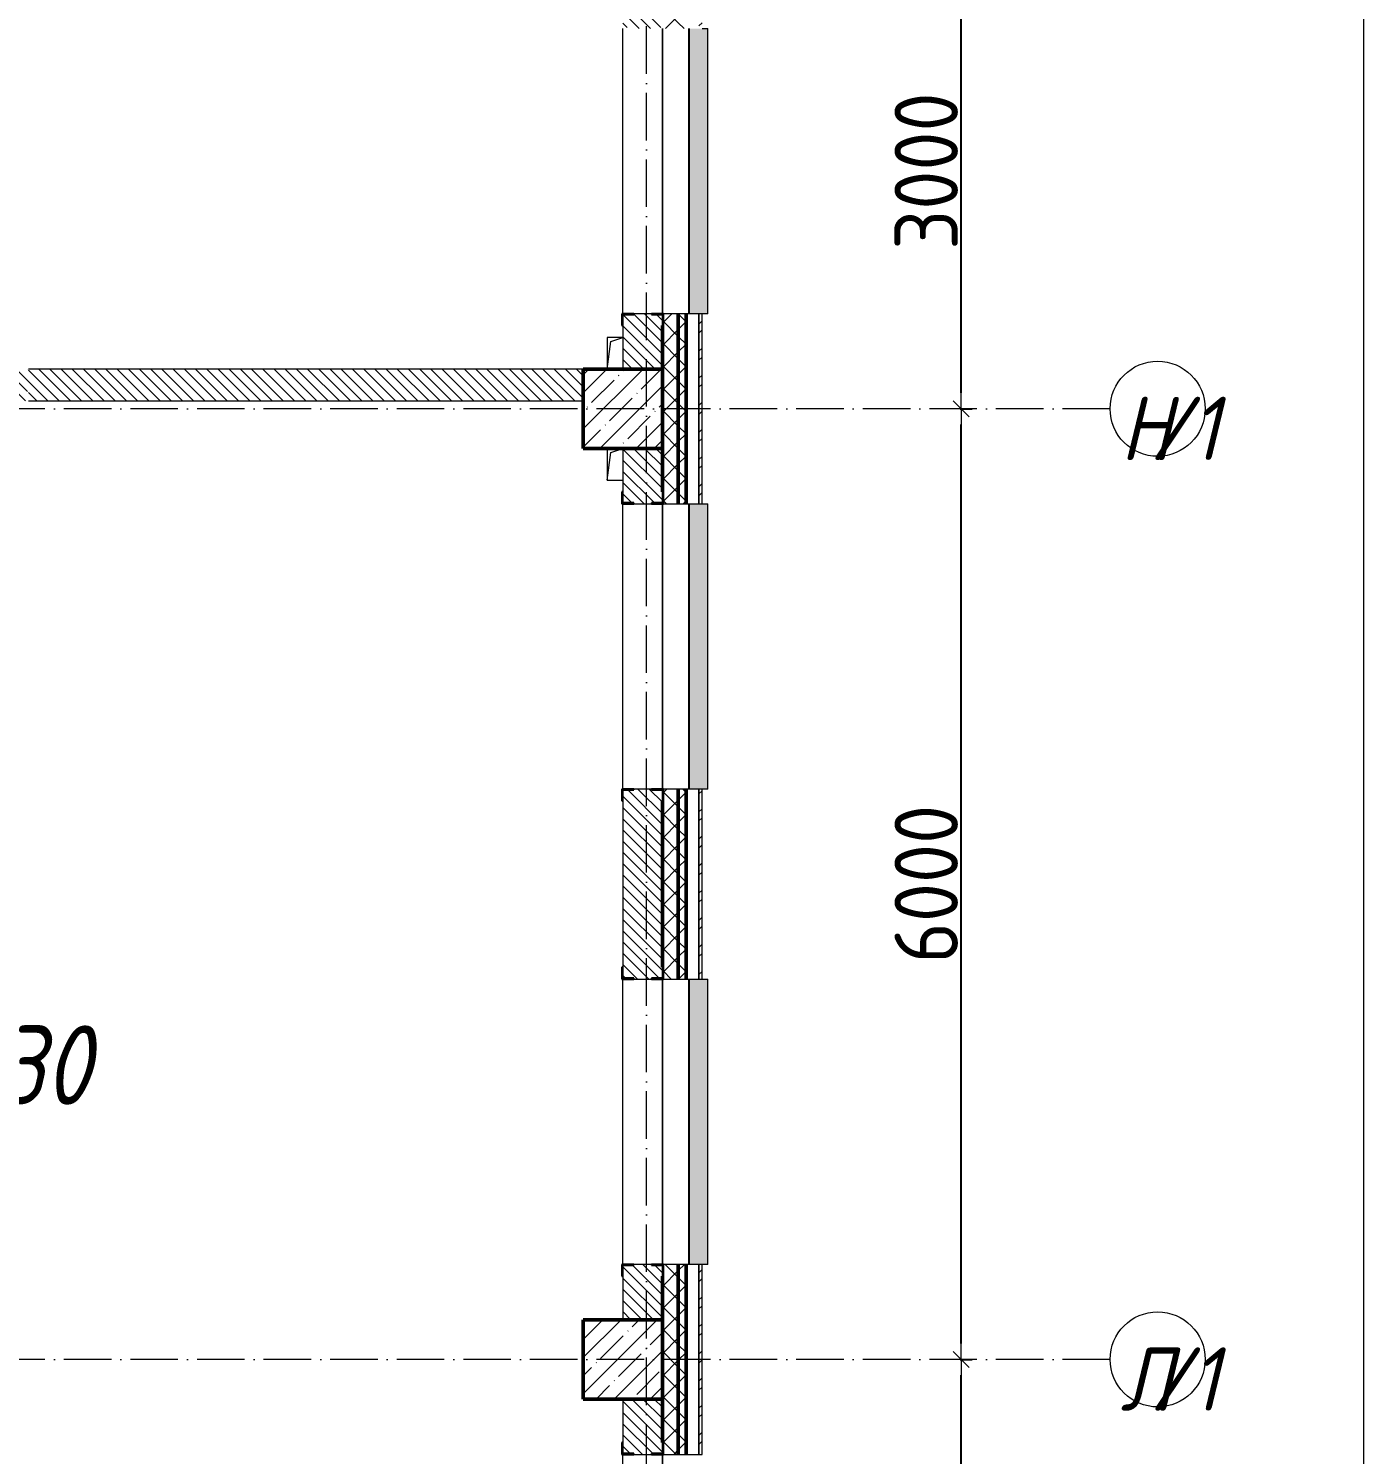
# Model space of a CAD drawing. Header units: millimetres. Extents: x -213536 to 1564669, y -45299 to 942238.
# Drawn here: x 239679 to 248102, y 477747 to 486747 of the extents above; entities that cross this region are included whole.
import ezdxf

# ---------------------------------------------------------------- set-up
doc = ezdxf.new("R2010")
doc.units = ezdxf.units.MM
doc.linetypes.add('50_200_ШТРИХ_1Т_ш5_п1_п1_', pattern=[700, 500, -100, 0, -100])
for name, color, linetype, lineweight in [('A-____-____-DIMS', 7, 'Continuous', 9), ('A-GENM-____-MCUT', 7, 'Continuous', 25), ('A-GENM-____-OTLN', 7, 'Continuous', 9), ('A-GENM-____-OTLN-1', 7, 'Continuous', 25), ('A-GLAZ-____-OTLN', 7, 'Continuous', 9), ('A-WALL-____-MCUT-2', 7, 'Continuous', 50), ('A-WALL-____-MCUT-3', 7, 'Continuous', 9), ('A-WALL-____-OTLN', 7, 'Continuous', 9), ('A-WALL-____-PATT-1', 7, 'Continuous', 9), ('A-WALL-FNSH-MCUT-1', 7, 'Continuous', 9), ('S-COLS-____-MCUT', 7, 'Continuous', 50), ('S-COLS-____-OTLN', 7, 'Continuous', 9), ('S-GRID-____-IDEN', 7, 'Continuous', 9), ('S-GRID-____-OTLN-1', 7, '50_200_ШТРИХ_1Т_ш5_п1_п1_', 9), ('Марки помещений', 7, 'Continuous', 9)]:
    doc.layers.add(name, color=color, linetype=linetype, lineweight=lineweight)
doc.layers.add('A-GLAZ-____-OTLN-1', color=7, linetype='Continuous', lineweight=9, true_color=0xc0c0c0)
doc.styles.add('ISOCPEUR_I', font='isocpeui.ttf', dxfattribs={"width": 0.9, "height": 2.5})
doc.styles.add('ISOCPEUR_I_2', font='isocpeui.ttf', dxfattribs={"width": 0.85, "height": 2.3})
doc.styles.add('СПДС', font='isocpeur.ttf', dxfattribs={"width": 0.9})
doc.dimstyles.new('Размера А3', dxfattribs={"dimtxt": 200, "dimasz": 100, "dimexe": 70, "dimexo": 100, "dimgap": 20, "dimtad": 1, "dimdec": 0, "dimrnd": 10, "dimzin": 0, "dimdsep": 46, "dimtxsty": 'СПДС', "dimblk": 'ARROWHEAD_6', "dimcen": 1, "dimclrd": 256, "dimclre": 256, "dimclrt": 256, "dimazin": 0, "dimtfac": 1, "dimtdec": 0, "dimtmove": 2, "dimatfit": 3, "dimfxl": 1, "dimtolj": 1, "dimtzin": 0, "dimarcsym": 0})
pattern_1 = [(135, (142429.057, 459015.94), (-35.35534, -35.35534), [])]
pattern_2 = [(45, (142429.06, 459015.94), (-70.71068, 70.71068), []), (135, (142429.06, 459015.94), (-70.71068, -70.71068), [])]

# ---------------------------------------------------------------- blocks, each defined once
blk = doc.blocks.new('BSC_Колонна _Прямоугольная - 500х500-V31-АР1_План отверстий 3 этажа в осях 1-64_А-ГГ')
at = {"layer": 'S-COLS-____-OTLN'}
h = blk.add_hatch(dxfattribs=at)
h.set_pattern_fill('FP_68', color=256, style=0, pattern_type=2)
h.set_pattern_definition([(45, (-101000, -25331.04), (-114.04925, 114.04925), []), (45, (-100885.95, -25331.04), (-114.04925, 114.04925), [201.613, -40.323, 3.353, -36.97])])
h.paths.add_polyline_path([(-250, -250), (250, -250), (250, 250), (-250, 250)], flags=0)
at = {"layer": 'S-COLS-____-MCUT'}
for p, q in [((250, 250), (-250, 250)), ((-250, 250), (-250, -250)), ((250, -250), (250, 250)), ((-250, -250), (250, -250))]:
    blk.add_line(p, q, dxfattribs=at)
blk = doc.blocks.new('BSC_Колонна _Прямоугольная - 500х500-V37-АР1_План отверстий 3 этажа в осях 1-64_А-ГГ')
at = {"layer": 'S-COLS-____-OTLN'}
h = blk.add_hatch(dxfattribs=at)
h.set_pattern_fill('FP_74', color=256, style=0, pattern_type=2)
h.set_pattern_definition([(45, (-101000, -19331.04), (-114.04925, 114.04925), []), (45, (-100885.95, -19331.04), (-114.04925, 114.04925), [201.613, -40.323, 3.353, -36.97])])
h.paths.add_polyline_path([(-250, -250), (250, -250), (250, 250), (-250, 250)], flags=0)
at = {"layer": 'S-COLS-____-MCUT'}
for p, q in [((250, 250), (-250, 250)), ((-250, 250), (-250, -250)), ((250, -250), (250, 250)), ((-250, -250), (250, -250))]:
    blk.add_line(p, q, dxfattribs=at)
blk = doc.blocks.new('Фахверк_СКБ_Уголок - 250_2700-27497298-АР1_План отверстий 3 этажа в осях 1-64_А-ГГ')
at = {"layer": 'A-GENM-____-MCUT'}
for p, q in [((200, 181), (125, 181)), ((125, 181), (125, 106)), ((200, 175), (200, 181)), ((125, 106), (131, 106)), ((131, 106), (131, 175)), ((131, 175), (200, 175)), ((131, -6), (125, -6)), ((125, -6), (125, -81)), ((125, -81), (200, -81)), ((131, -75), (131, -6)), ((200, -75), (131, -75)), ((200, -81), (200, -75))]:
    blk.add_line(p, q, dxfattribs=at)
blk = doc.blocks.new('AR_Отверстие прямоугольное _в плите_ - AR_Отверстие прямоугольное _в плите_-V179-АР1_План отверстий 3 этажа в осях 1-64_А-ГГ')
at = {"layer": 'A-GENM-____-OTLN'}
for p, q in [((50, 100), (-50, 100)), ((-50, 100), (-50, -100)), ((-25, 75), (50, 100)), ((-50, -100), (-25, 75))]:
    blk.add_line(p, q, dxfattribs=at)
blk = doc.blocks.new('AR_Отверстие прямоугольное _в плите_ - AR_Отверстие прямоугольное _в плите_-V178-АР1_План отверстий 3 этажа в осях 1-64_А-ГГ')
at = {"layer": 'A-GENM-____-OTLN'}
for p, q in [((-50, 100), (-50, -100)), ((-25, 75), (50, 100)), ((-50, -100), (-25, 75)), ((-50, -100), (50, -100))]:
    blk.add_line(p, q, dxfattribs=at)
blk = doc.blocks.new('Отлив_СКБ - Отлив витража_120_НВФ-31885687-АР1_План отверстий 3 этажа в осях 1-64_А-ГГ')
at = {"layer": 'A-GLAZ-____-OTLN-1'}
for points in [[(0, 0), (0, -2), (1800, -2), (1800, 0), (534.2, 0)], [(0, -2), (0, -120), (1800, -120), (1800, -2), (534.2, -2)]]:
    blk.add_hatch(color=256, dxfattribs=at).paths.add_polyline_path(points, flags=0)
at = {"layer": 'A-GLAZ-____-OTLN'}
for p, q in [((0, 0), (1800, 0)), ((1800, -2), (0, -2)), ((0, -120), (0, -83)), ((1800, -83), (1800, -120)), ((0, -120), (1800, -120))]:
    blk.add_line(p, q, dxfattribs=at)
blk = doc.blocks.new('Ось сетки - Круг_Ø6_00__ISO-2_5_0_9K_-25732049-АР1_План отверстий 3 этажа в осях 1-64_А-ГГ')
at = {"layer": 'S-GRID-____-IDEN'}
blk.add_circle((0, 0), 3, dxfattribs=at)
blk = doc.blocks.new('ARROWHEAD_6')
at = {"color": 0, "linetype": 'Continuous'}
for p, q in [((0, 0), (-1, 0)), ((-0.5, -0.5), (0.5, 0.5))]:
    blk.add_line(p, q, dxfattribs=at)
blk = doc.blocks.new('*D2963')
at = {"layer": 'A-____-____-DIMS', "lineweight": -2, "transparency": 16777216}
for p, q in [((245557.2, 478347), (245633.3, 478347)), ((245563.3, 475447), (245563.3, 478247)), ((245557.2, 475347), (245633.3, 475347))]:
    blk.add_line(p, q, dxfattribs=at)
at = {"layer": 'Defpoints', "color": 0, "lineweight": 50, "transparency": 16777216}
for p in [(245457.2, 478347), (245563.3, 478347), (245457.2, 475347)]:
    blk.add_point(p, dxfattribs=at)
at = {"layer": 'A-____-____-DIMS', "lineweight": -2, "transparency": 16777216, "xscale": 100, "yscale": 100, "zscale": 100}
for p, rotation in [((245563.3, 478347), 90), ((245563.3, 475347), 270)]:
    blk.add_blockref('ARROWHEAD_6', p, dxfattribs=dict(at, rotation=rotation))
at = {"layer": 'A-____-____-DIMS', "transparency": 16777216, "insert": (245343.3, 476847), "char_height": 400, "attachment_point": 5, "rotation": 90, "style": 'СПДС'}
blk.add_mtext('\\A1;3000', dxfattribs=at)
blk = doc.blocks.new('*D2964')
at = {"layer": 'A-____-____-DIMS', "lineweight": -2, "transparency": 16777216}
for p, q in [((245557.2, 484347), (245633.3, 484347)), ((245563.3, 478447), (245563.3, 484247)), ((245557.2, 478347), (245633.3, 478347))]:
    blk.add_line(p, q, dxfattribs=at)
at = {"layer": 'Defpoints', "color": 0, "lineweight": 50, "transparency": 16777216}
for p in [(245457.2, 484347), (245563.3, 484347), (245457.2, 478347)]:
    blk.add_point(p, dxfattribs=at)
at = {"layer": 'A-____-____-DIMS', "lineweight": -2, "transparency": 16777216, "xscale": 100, "yscale": 100, "zscale": 100}
for p, rotation in [((245563.3, 484347), 90), ((245563.3, 478347), 270)]:
    blk.add_blockref('ARROWHEAD_6', p, dxfattribs=dict(at, rotation=rotation))
at = {"layer": 'A-____-____-DIMS', "transparency": 16777216, "insert": (245343.3, 481347), "char_height": 400, "attachment_point": 5, "rotation": 90, "style": 'СПДС'}
blk.add_mtext('\\A1;6000', dxfattribs=at)
blk = doc.blocks.new('*D2965')
at = {"layer": 'A-____-____-DIMS', "lineweight": -2, "transparency": 16777216}
for p, q in [((245557.2, 487347), (245633.3, 487347)), ((245563.3, 484447), (245563.3, 487247)), ((245557.2, 484347), (245633.3, 484347))]:
    blk.add_line(p, q, dxfattribs=at)
at = {"layer": 'Defpoints', "color": 0, "lineweight": 50, "transparency": 16777216}
for p in [(245457.2, 487347), (245563.3, 487347), (245457.2, 484347)]:
    blk.add_point(p, dxfattribs=at)
at = {"layer": 'A-____-____-DIMS', "lineweight": -2, "transparency": 16777216, "xscale": 100, "yscale": 100, "zscale": 100}
for p, rotation in [((245563.3, 487347), 90), ((245563.3, 484347), 270)]:
    blk.add_blockref('ARROWHEAD_6', p, dxfattribs=dict(at, rotation=rotation))
at = {"layer": 'A-____-____-DIMS', "transparency": 16777216, "insert": (245343.3, 485847), "char_height": 400, "attachment_point": 5, "rotation": 90, "style": 'СПДС'}
blk.add_mtext('\\A1;3000', dxfattribs=at)

msp = doc.modelspace()

# ---------------------------------------------------------------- hatches: boundary and pattern name
at = {"layer": 'A-WALL-____-PATT-1'}
h = msp.add_hatch(dxfattribs=at)
h.set_pattern_fill('FP_1', color=256, style=0, pattern_type=2)
h.set_pattern_definition(pattern_2)
h.paths.add_polyline_path([(243779.1, 456997), (243779.1, 457947), (243685.1, 457947), (243685.1, 457872), (243679.1, 457872), (243679.1, 456997)], flags=0)
h.paths.add_polyline_path([(243685.1, 459747), (243779.1, 459747), (243779.1, 460947), (243685.1, 460947), (243685.1, 460872), (243679.1, 460872), (243679.1, 459822), (243685.1, 459822), (243685.1, 459750)], flags=0)
h.paths.add_polyline_path([(243779.1, 462747), (243779.1, 463947), (243685.1, 463947), (243685.1, 463872), (243679.1, 463872), (243679.1, 462822), (243685.1, 462822), (243685.1, 462747)], flags=0)
h.paths.add_polyline_path([(243779.1, 465747), (243779.1, 466947), (243685.1, 466947), (243685.1, 466872), (243679.1, 466872), (243679.1, 465822), (243685.1, 465822), (243685.1, 465747)], flags=0)
h.paths.add_polyline_path([(243685.1, 468747), (243779.1, 468747), (243779.1, 469947), (243685.1, 469947), (243685.1, 469872), (243679.1, 469872), (243679.1, 468822), (243685.1, 468822), (243685.1, 468753)], flags=0)
h.paths.add_polyline_path([(243685.1, 474747), (243779.1, 474747), (243779.1, 475947), (243685.1, 475947), (243685.1, 475872), (243679.1, 475872), (243679.1, 474822), (243685.1, 474822), (243685.1, 474753)], flags=0)
h.paths.add_polyline_path([(243685.1, 477747), (243779.1, 477747), (243779.1, 478947), (243685.1, 478947), (243685.1, 478872), (243679.1, 478872), (243679.1, 477822), (243685.1, 477822), (243685.1, 477753)], flags=0)
h.paths.add_polyline_path([(243779.1, 480747), (243779.1, 481947), (243685.1, 481947), (243685.1, 481872), (243679.1, 481872), (243679.1, 480822), (243685.1, 480822), (243685.1, 480747)], flags=0)
h.paths.add_polyline_path([(243685.1, 483747), (243779.1, 483747), (243779.1, 484947), (243685.1, 484947), (243685.1, 484872), (243679.1, 484872), (243679.1, 483822), (243685.1, 483822), (243685.1, 483753)], flags=0)
h.paths.add_polyline_path([(243779.1, 486747), (243779.1, 487947), (243685.1, 487947), (243685.1, 487872), (243679.1, 487872), (243679.1, 486822), (243685.1, 486822), (243685.1, 486747)], flags=0)
h.paths.add_polyline_path([(243779.1, 492747), (243779.1, 493947), (243685.1, 493947), (243685.1, 493872), (243679.1, 493872), (243679.1, 492822), (243685.1, 492822), (243685.1, 492747)], flags=0)
h.paths.add_polyline_path([(243685.1, 495747), (243779.1, 495747), (243779.1, 496947), (243685.1, 496947), (243685.1, 496872), (243679.1, 496872), (243679.1, 495822), (243685.1, 495822), (243685.1, 495753)], flags=0)
h.paths.add_polyline_path([(243779.1, 498747), (243779.1, 499947), (243685.1, 499947), (243685.1, 499872), (243679.1, 499872), (243679.1, 498822), (243685.1, 498822), (243685.1, 498747)], flags=0)
h.paths.add_polyline_path([(243779.1, 504747), (243779.1, 505812), (243679.1, 505812), (243679.1, 504822), (243685.1, 504822), (243685.1, 504747)], flags=0)
h = msp.add_hatch(dxfattribs=at)
h.set_pattern_fill('FP_1', color=256, style=0, pattern_type=2)
h.set_pattern_definition(pattern_2)
h.paths.add_polyline_path([(243779.1, 456947), (243829.1, 456947), (243829.1, 457947), (243779.1, 457947), (243779.1, 456997)], flags=0)
h.paths.add_polyline_path([(243779.1, 459747), (243829.1, 459747), (243829.1, 460947), (243779.1, 460947), (243779.1, 459750)], flags=0)
h.paths.add_polyline_path([(243829.1, 462747), (243829.1, 463947), (243779.1, 463947), (243779.1, 462747)], flags=0)
h.paths.add_polyline_path([(243829.1, 465747), (243829.1, 466947), (243779.1, 466947), (243779.1, 465747)], flags=0)
h.paths.add_polyline_path([(243779.1, 468747), (243829.1, 468747), (243829.1, 469947), (243779.1, 469947), (243779.1, 469210.3)], flags=0)
h.paths.add_polyline_path([(243779.1, 474747), (243829.1, 474747), (243829.1, 475947), (243779.1, 475947), (243779.1, 475230.5)], flags=0)
h.paths.add_polyline_path([(243829.1, 477747), (243829.1, 478947), (243779.1, 478947), (243779.1, 477747)], flags=0)
h.paths.add_polyline_path([(243829.1, 480747), (243829.1, 481947), (243779.1, 481947), (243779.1, 480747)], flags=0)
h.paths.add_polyline_path([(243779.1, 483747), (243829.1, 483747), (243829.1, 484947), (243779.1, 484947), (243779.1, 483830.8)], flags=0)
h.paths.add_polyline_path([(243779.1, 486747), (243829.1, 486747), (243829.1, 487947), (243779.1, 487947), (243779.1, 487271)], flags=0)
h.paths.add_polyline_path([(243779.1, 492747), (243829.1, 492747), (243829.1, 493947), (243779.1, 493947), (243779.1, 493291.2)], flags=0)
h.paths.add_polyline_path([(243829.1, 495747), (243829.1, 496947), (243779.1, 496947), (243779.1, 495747)], flags=0)
h.paths.add_polyline_path([(243779.1, 498747), (243829.1, 498747), (243829.1, 499947), (243779.1, 499947), (243779.1, 499311.4)], flags=0)
h.paths.add_polyline_path([(243779.1, 504747), (243829.1, 504747), (243829.1, 505812), (243779.1, 505812), (243779.1, 505331.6)], flags=0)
h = msp.add_hatch(dxfattribs=at)
h.set_pattern_fill('FP_3', color=256, style=0, pattern_type=2)
h.set_pattern_definition([(45, (142429.06, 459015.94), (-85.53659, 85.53659), []), (45, (142486.08, 459015.94), (-85.53659, 85.53659), [])])
h.paths.add_polyline_path([(243909.1, 456847), (243929.1, 456847), (243929.1, 457947), (243909.1, 457947), (243909.1, 456867)], flags=0)
h.paths.add_polyline_path([(243929.1, 459747), (243929.1, 460947), (243909.1, 460947), (243909.1, 459747)], flags=0)
h.paths.add_polyline_path([(243909.1, 462747), (243929.1, 462747), (243929.1, 463947), (243909.1, 463947), (243909.1, 463190.1)], flags=0)
h.paths.add_polyline_path([(243909.1, 465747), (243929.1, 465747), (243929.1, 466947), (243909.1, 466947), (243909.1, 465770.2)], flags=0)
h.paths.add_polyline_path([(243929.1, 468747), (243929.1, 469947), (243909.1, 469947), (243909.1, 468747)], flags=0)
h.paths.add_polyline_path([(243929.1, 474747), (243929.1, 475947), (243909.1, 475947), (243909.1, 474747)], flags=0)
h.paths.add_polyline_path([(243929.1, 477747), (243929.1, 478947), (243909.1, 478947), (243909.1, 477747)], flags=0)
h.paths.add_polyline_path([(243929.1, 480747), (243929.1, 481947), (243909.1, 481947), (243909.1, 480747)], flags=0)
h.paths.add_polyline_path([(243909.1, 483747), (243929.1, 483747), (243929.1, 484947), (243909.1, 484947), (243909.1, 483830.8)], flags=0)
h.paths.add_polyline_path([(243929.1, 486747), (243929.1, 487947), (243909.1, 487947), (243909.1, 486747)], flags=0)
h.paths.add_polyline_path([(243929.1, 492747), (243929.1, 493947), (243909.1, 493947), (243909.1, 492747)], flags=0)
h.paths.add_polyline_path([(243909.1, 495747), (243929.1, 495747), (243929.1, 496947), (243909.1, 496947), (243909.1, 495871.3)], flags=0)
h.paths.add_polyline_path([(243929.1, 498747), (243929.1, 499947), (243909.1, 499947), (243909.1, 498747)], flags=0)
h.paths.add_polyline_path([(243929.1, 504747), (243929.1, 505812), (243909.1, 505812), (243909.1, 504747)], flags=0)
h = msp.add_hatch(dxfattribs=at)
h.set_pattern_fill('FP_6', color=256, style=0, pattern_type=2)
h.set_pattern_definition(pattern_1)
h.paths.add_polyline_path([(243429.1, 484597), (243679.1, 484597), (243679.1, 484941), (243610.1, 484941), (243610.1, 484947), (243498.1, 484947), (243498.1, 484941), (243429.1, 484941), (243429.1, 484690.9)], flags=0)
h.paths.add_polyline_path([(243610.1, 486747), (243610.1, 486753), (243679.1, 486753), (243679.1, 487097), (243429.1, 487097), (243429.1, 486753), (243498.1, 486753), (243498.1, 486747)], flags=0)
h = msp.add_hatch(dxfattribs=at)
h.set_pattern_fill('FP_6', color=256, style=0, pattern_type=2)
h.set_pattern_definition(pattern_1)
h.paths.add_polyline_path([(243179.1, 484397), (243179.1, 484597), (239679.1, 484597), (239679.1, 484528), (239673.1, 484528), (239673.1, 484597), (236179.1, 484597), (236179.1, 484397), (239673.1, 484397), (239673.1, 484466), (239679.1, 484466), (239679.1, 484397), (243160.8, 484397)], flags=0)
h = msp.add_hatch(dxfattribs=at)
h.set_pattern_fill('FP_6', color=256, style=0, pattern_type=2)
h.set_pattern_definition(pattern_1)
h.paths.add_polyline_path([(243679.1, 478597), (243679.1, 478941), (243610.1, 478941), (243610.1, 478947), (243498.1, 478947), (243498.1, 478941), (243429.1, 478941), (243429.1, 478597)], flags=0)
h.paths.add_polyline_path([(243610.1, 480747), (243610.1, 480753), (243679.1, 480753), (243679.1, 481941), (243610.1, 481941), (243610.1, 481947), (243498.1, 481947), (243498.1, 481941), (243429.1, 481941), (243429.1, 480753), (243498.1, 480753), (243498.1, 480747)], flags=0)
h.paths.add_polyline_path([(243498.1, 483747), (243610.1, 483747), (243610.1, 483753), (243679.1, 483753), (243679.1, 484097), (243429.1, 484097), (243429.1, 483753), (243498.1, 483753)], flags=0)
h = msp.add_hatch(dxfattribs=at)
h.set_pattern_fill('FP_6', color=256, style=0, pattern_type=2)
h.set_pattern_definition(pattern_1)
h.paths.add_polyline_path([(243610.1, 475597), (243679.1, 475597), (243679.1, 475941), (243610.1, 475941), (243610.1, 475947), (243498.1, 475947), (243498.1, 475941), (243429.1, 475941), (243429.1, 475597)], flags=0)
h.paths.add_polyline_path([(243610.1, 477747), (243610.1, 477753), (243679.1, 477753), (243679.1, 478097), (243429.1, 478097), (243429.1, 477753), (243498.1, 477753), (243498.1, 477747)], flags=0)

# ---------------------------------------------------------------- linework, layer by layer
at = {"color": 1, "lineweight": 0}
msp.add_lwpolyline([(134866.3, 551818.7), (248102.3, 551818.7), (248102.3, 452990.7), (134866.3, 452990.7)], close=True, dxfattribs=at)
at = {"layer": 'A-WALL-____-MCUT-2'}
for p, q in [((243779.1, 483747), (243779.1, 484947)), ((243829.1, 483747), (243829.1, 484947)), ((243679.1, 484872), (243679.1, 484597)), ((243679.1, 484597), (243679.1, 484872)), ((243679.1, 484097), (243679.1, 483822)), ((243679.1, 483822), (243679.1, 484097)), ((243679.1, 481872), (243679.1, 480822)), ((243679.1, 480822), (243679.1, 481872)), ((243779.1, 480747), (243779.1, 481947)), ((243829.1, 480747), (243829.1, 481947)), ((243779.1, 477747), (243779.1, 478947)), ((243829.1, 477747), (243829.1, 478947)), ((243679.1, 478872), (243679.1, 478597)), ((243679.1, 478597), (243679.1, 478872)), ((243679.1, 478097), (243679.1, 477822)), ((243679.1, 477822), (243679.1, 478097))]:
    msp.add_line(p, q, dxfattribs=at)
at = {"layer": 'A-WALL-____-MCUT-3'}
for p, q in [((243610.1, 484947), (243498.1, 484947)), ((243909.1, 484947), (243685.1, 484947)), ((243909.1, 483747), (243909.1, 484947)), ((243429.1, 484872), (243429.1, 484597)), ((243179.1, 484597), (239679.1, 484597)), ((239679.1, 484397), (243179.1, 484397)), ((243429.1, 484097), (243429.1, 483822)), ((243498.1, 483747), (243610.1, 483747)), ((243685.1, 483747), (243909.1, 483747)), ((243429.1, 481872), (243429.1, 480822)), ((243610.1, 481947), (243498.1, 481947)), ((243909.1, 481947), (243685.1, 481947)), ((243909.1, 480747), (243909.1, 481947)), ((243498.1, 480747), (243610.1, 480747)), ((243685.1, 480747), (243909.1, 480747)), ((243610.1, 478947), (243498.1, 478947)), ((243909.1, 478947), (243685.1, 478947)), ((243909.1, 477747), (243909.1, 478947)), ((243429.1, 478872), (243429.1, 478597)), ((243429.1, 478097), (243429.1, 477822)), ((243498.1, 477747), (243610.1, 477747)), ((243685.1, 477747), (243909.1, 477747))]:
    msp.add_line(p, q, dxfattribs=at)
at = {"layer": 'A-WALL-____-OTLN'}
for p, q in [((243429.1, 484947), (243429.1, 486747)), ((243679.1, 484947), (243679.1, 486747)), ((243679.1, 486747), (243679.1, 484947)), ((243429.1, 481947), (243429.1, 483747)), ((243679.1, 481947), (243679.1, 483747)), ((243679.1, 483747), (243679.1, 481947)), ((243429.1, 478947), (243429.1, 480747)), ((243679.1, 478947), (243679.1, 480747)), ((243679.1, 480747), (243679.1, 478947)), ((243429.1, 475947), (243429.1, 477747)), ((243679.1, 475947), (243679.1, 477747)), ((243679.1, 477747), (243679.1, 475947))]:
    msp.add_line(p, q, dxfattribs=at)
at = {"layer": 'A-WALL-FNSH-MCUT-1'}
for p, q in [((243929.1, 484947), (243909.1, 484947)), ((243909.1, 484947), (243909.1, 483747)), ((243929.1, 483747), (243929.1, 484947)), ((243909.1, 483747), (243929.1, 483747)), ((243929.1, 481947), (243909.1, 481947)), ((243909.1, 481947), (243909.1, 480747)), ((243929.1, 480747), (243929.1, 481947)), ((243909.1, 480747), (243929.1, 480747)), ((243929.1, 478947), (243909.1, 478947)), ((243909.1, 478947), (243909.1, 477747)), ((243929.1, 477747), (243929.1, 478947)), ((243909.1, 477747), (243929.1, 477747))]:
    msp.add_line(p, q, dxfattribs=at)
at = {"layer": 'S-GRID-____-OTLN-1', "color": 251, "ltscale": 0.6, "true_color": 0x636466}
for p, q in [((243579.1, 454533.3), (243579.1, 508896.9)), ((246503.5, 484347), (235450.3, 484347)), ((246503.5, 478347), (235450.3, 478347))]:
    msp.add_line(p, q, dxfattribs=at)

# ---------------------------------------------------------------- block references
at = {"layer": 'A-GENM-____-OTLN'}
for name, p in [('AR_Отверстие прямоугольное _в плите_ - AR_Отверстие прямоугольное _в плите_-V179-АР1_План отверстий 3 этажа в осях 1-64_А-ГГ', (243379.1, 484697)), ('AR_Отверстие прямоугольное _в плите_ - AR_Отверстие прямоугольное _в плите_-V178-АР1_План отверстий 3 этажа в осях 1-64_А-ГГ', (243379.1, 483997))]:
    msp.add_blockref(name, p, dxfattribs=at)
at = {"layer": 'A-GENM-____-OTLN-1'}
for p, rotation in [((243504.1, 485072), 269.9999999999999), ((243604.1, 483622), 89.9999999999999), ((243504.1, 482072), 269.9999999999999), ((243604.1, 480622), 89.99999999999993), ((243504.1, 479072), 269.9999999999999), ((243604.1, 477622), 89.9999999999999)]:
    msp.add_blockref('Фахверк_СКБ_Уголок - 250_2700-27497298-АР1_План отверстий 3 этажа в осях 1-64_А-ГГ', p, dxfattribs=dict(at, rotation=rotation))
at = {"layer": 'A-GLAZ-____-OTLN', "rotation": 90}
for p in [(243846.1, 484947), (243846.1, 481947), (243846.1, 478947)]:
    msp.add_blockref('Отлив_СКБ - Отлив витража_120_НВФ-31885687-АР1_План отверстий 3 этажа в осях 1-64_А-ГГ', p, dxfattribs=at)
at = {"layer": 'S-COLS-____-OTLN'}
for name, p in [('BSC_Колонна _Прямоугольная - 500х500-V31-АР1_План отверстий 3 этажа в осях 1-64_А-ГГ', (243429.1, 484347)), ('BSC_Колонна _Прямоугольная - 500х500-V37-АР1_План отверстий 3 этажа в осях 1-64_А-ГГ', (243429.1, 478347))]:
    msp.add_blockref(name, p, dxfattribs=at)
at = {"layer": 'S-GRID-____-IDEN', "xscale": 99.99999999999993, "yscale": 99.99999999999993, "zscale": 99.99999999999993}
for p, rotation in [((246803.5, 484347), 89.9999999999998), ((246803.5, 478347), 89.99999999999982)]:
    msp.add_blockref('Ось сетки - Круг_Ø6_00__ISO-2_5_0_9K_-25732049-АР1_План отверстий 3 этажа в осях 1-64_А-ГГ', p, dxfattribs=dict(at, rotation=rotation))

# ---------------------------------------------------------------- texts
at = {"layer": 'S-GRID-____-IDEN', "char_height": 400, "attachment_point": 1, "style": 'ISOCPEUR_I'}
for s, insert, width in [('\\fISOCPEUR|b0|i1|c204|p34|;\\W.9;Н', (246568, 484423.1), 223.671), ('/1', (246752.5, 484423.1), 346.329), ('\\fISOCPEUR|b0|i1|c204|p34|;\\W.9;Л', (246568, 478423.1), 223.671), ('/1', (246752.5, 478423.1), 346.329)]:
    msp.add_mtext(s, dxfattribs=dict(at, insert=insert, width=width))
at = {"layer": 'Марки помещений', "insert": (238763.2, 480455.1), "char_height": 500, "width": 785.654, "attachment_point": 1, "style": 'ISOCPEUR_I_2'}
msp.add_mtext('3.030', dxfattribs=at)

# ---------------------------------------------------------------- dimensions: what is measured, and where the dimension line sits
at = {"layer": 'A-____-____-DIMS'}
for base, p1, p2, picture, middle in [((245563.3, 487347), (245457.2, 484347), (245457.2, 487347), '*D2965', (245343.3, 485847)), ((245563.3, 484347), (245457.2, 478347), (245457.2, 484347), '*D2964', (245343.3, 481347)), ((245563.3, 478347), (245457.2, 475347), (245457.2, 478347), '*D2963', (245343.3, 476847))]:
    dim = msp.add_linear_dim(base=base, p1=p1, p2=p2, angle=90, dimstyle='Размера А3', override={"dimtxt": 400}, dxfattribs=at)
    dim.commit()
    dim.dimension.update_dxf_attribs({"geometry": picture, "text_midpoint": middle})

doc.saveas('drawing.dxf')
